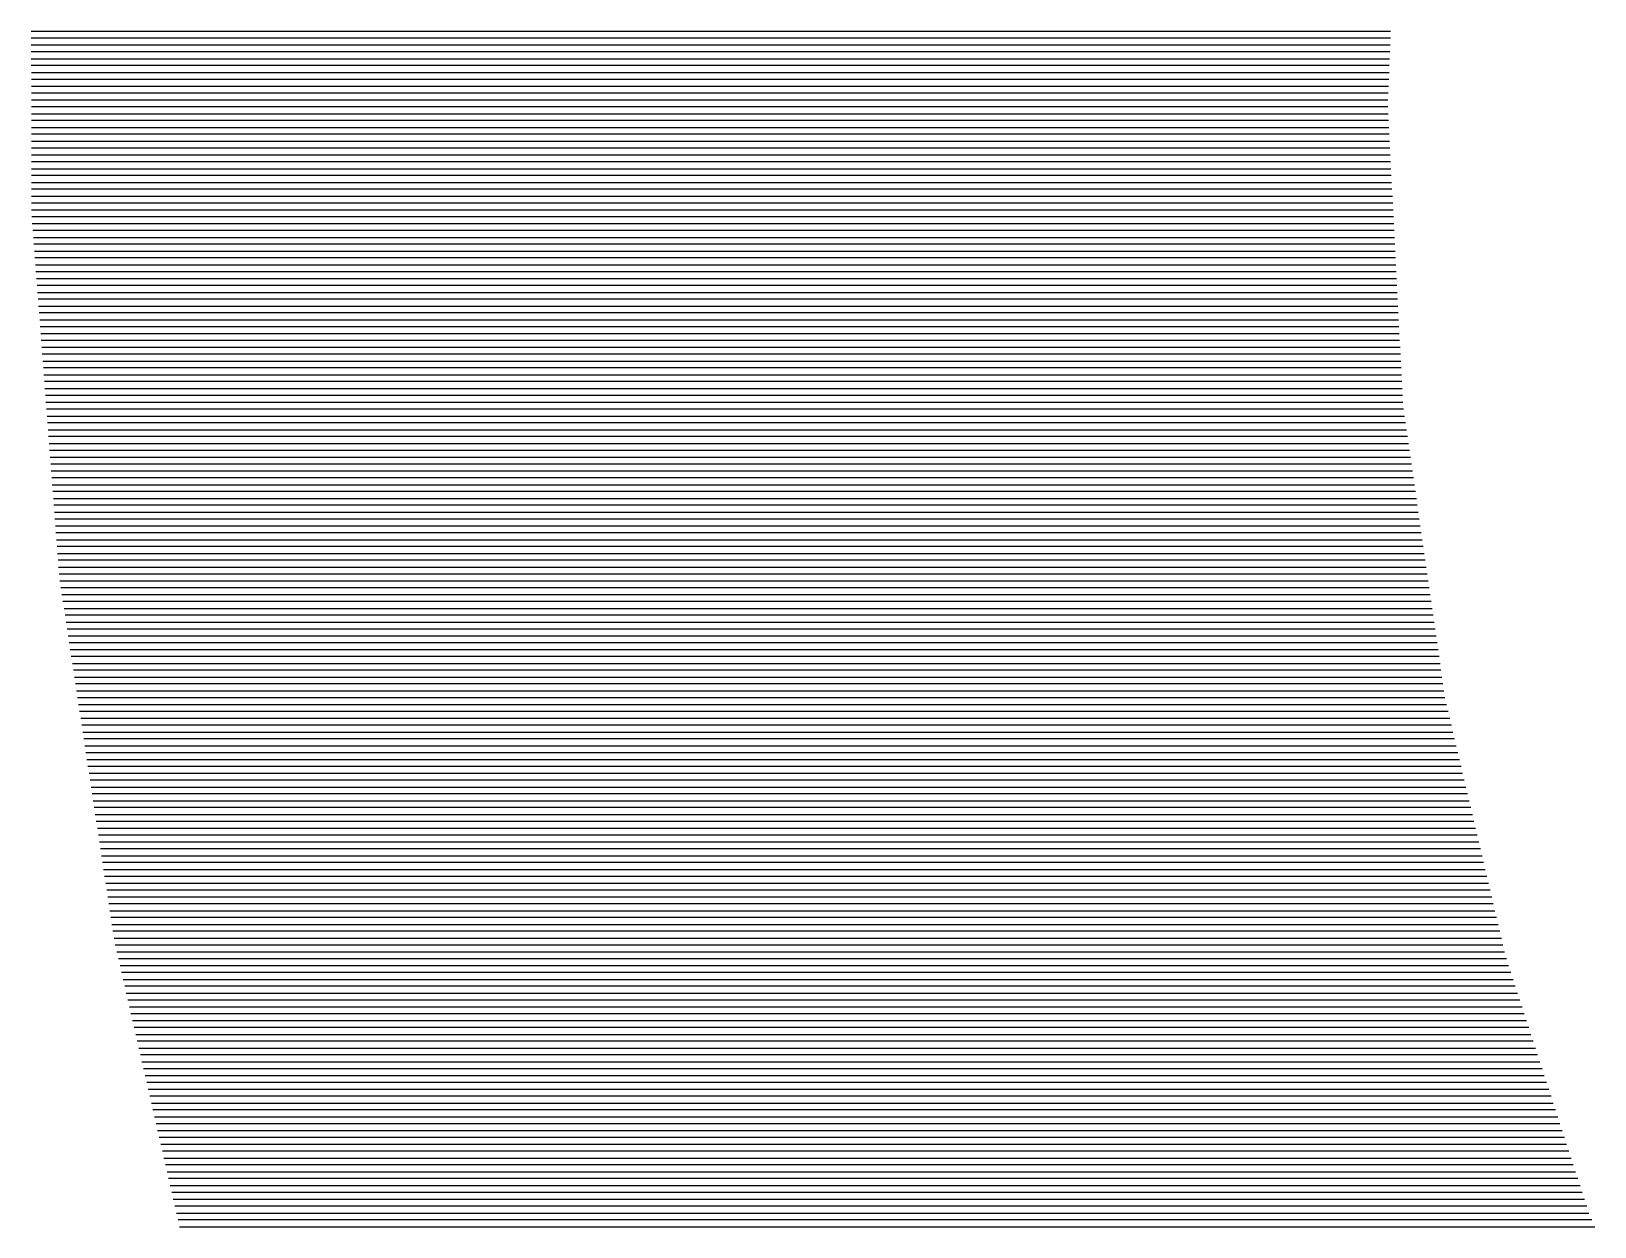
# Model space of a CAD drawing. Header units: metres. Extents: x -6.9 to 6.9, y -7 to 7.
# Drawn here: x -6.943 to -4.669, y -1.744 to -0.004 of the extents above; entities that cross this region are included whole.
import ezdxf

# ---------------------------------------------------------------- set-up
doc = ezdxf.new("R2010")
doc.units = ezdxf.units.M

msp = doc.modelspace()

# ---------------------------------------------------------------- linework, layer by layer
for p, q in [((-6.943339, -0.003531, -0.814351), (-5.552534, -0.003531, -0.683627)), ((-5.498978, -0.013531, -0.678319), (-6.943321, -0.013531, -0.814075)), ((-5.552534, -0.003531, -0.683627), (-4.965461, -0.003531, -0.628596)), ((-4.96585, -0.013531, -0.628344), (-5.498978, -0.013531, -0.678319)), ((-6.943303, -0.023531, -0.813799), (-5.445423, -0.023531, -0.673011)), ((-5.391868, -0.033531, -0.667703), (-6.943284, -0.033531, -0.813523)), ((-6.943266, -0.043531, -0.813247), (-5.338313, -0.043531, -0.662395)), ((-5.445423, -0.023531, -0.673011), (-4.966238, -0.023531, -0.628093)), ((-4.966627, -0.033531, -0.627842), (-5.391868, -0.033531, -0.667703)), ((-5.338313, -0.043531, -0.662395), (-4.967015, -0.043531, -0.62759)), ((-5.284758, -0.053531, -0.657087), (-6.943248, -0.053531, -0.812971)), ((-6.94323, -0.063531, -0.812695), (-5.231203, -0.063531, -0.651779)), ((-4.967404, -0.053531, -0.627339), (-5.284758, -0.053531, -0.657087)), ((-5.231203, -0.063531, -0.651779), (-4.967793, -0.063531, -0.627087)), ((-5.177648, -0.073531, -0.646471), (-6.943212, -0.073531, -0.812419)), ((-6.943194, -0.083531, -0.812143), (-5.124093, -0.083531, -0.641163)), ((-4.968181, -0.073531, -0.626836), (-5.177648, -0.073531, -0.646471)), ((-5.124093, -0.083531, -0.641163), (-4.96857, -0.083531, -0.626585)), ((-5.070538, -0.093531, -0.635855), (-6.943176, -0.093531, -0.811867)), ((-6.943158, -0.103531, -0.811591), (-5.016983, -0.103531, -0.630547)), ((-4.984337, -0.113531, -0.627204), (-6.94314, -0.113531, -0.811315)), ((-4.968959, -0.093531, -0.626333), (-5.070538, -0.093531, -0.635855)), ((-5.016983, -0.103531, -0.630547), (-4.969347, -0.103531, -0.626082)), ((-4.969631, -0.113531, -0.62582), (-4.984337, -0.113531, -0.627204)), ((-6.943122, -0.123531, -0.811039), (-5.10958, -0.123531, -0.638702)), ((-5.234823, -0.133531, -0.650199), (-6.943104, -0.133531, -0.810763)), ((-4.968615, -0.133531, -0.625139), (-5.234823, -0.133531, -0.650199)), ((-5.10958, -0.123531, -0.638702), (-4.969123, -0.123531, -0.625479)), ((-6.943086, -0.143531, -0.810487), (-5.360066, -0.143531, -0.661697)), ((-5.485309, -0.153531, -0.673194), (-6.943068, -0.153531, -0.810211)), ((-4.9676, -0.153531, -0.624457), (-5.485309, -0.153531, -0.673194)), ((-5.360066, -0.143531, -0.661697), (-4.968107, -0.143531, -0.624798)), ((-6.94305, -0.163531, -0.809935), (-5.610552, -0.163531, -0.684692)), ((-5.735795, -0.173531, -0.696189), (-6.943032, -0.173531, -0.809659)), ((-4.966584, -0.173531, -0.623776), (-5.735795, -0.173531, -0.696189)), ((-5.610552, -0.163531, -0.684692), (-4.967092, -0.163531, -0.624117)), ((-6.943014, -0.183531, -0.809383), (-5.861038, -0.183531, -0.707687)), ((-5.986281, -0.193531, -0.719184), (-6.942996, -0.193531, -0.809108)), ((-6.942978, -0.203531, -0.808832), (-6.111525, -0.203531, -0.730682)), ((-6.111525, -0.203531, -0.730682), (-4.96506, -0.203531, -0.622754)), ((-4.965568, -0.193531, -0.623095), (-5.986281, -0.193531, -0.719184)), ((-5.861038, -0.183531, -0.707687), (-4.966076, -0.183531, -0.623436)), ((-6.236768, -0.213531, -0.742179), (-6.94296, -0.213531, -0.808556)), ((-6.942941, -0.223531, -0.80828), (-6.362011, -0.223531, -0.753677)), ((-6.362011, -0.223531, -0.753677), (-4.964045, -0.223531, -0.622073)), ((-4.964553, -0.213531, -0.622414), (-6.236768, -0.213531, -0.742179)), ((-6.487254, -0.233531, -0.765175), (-6.942923, -0.233531, -0.808004)), ((-6.942905, -0.243531, -0.807728), (-6.612497, -0.243531, -0.776672)), ((-6.612497, -0.243531, -0.776672), (-4.963029, -0.243531, -0.621392)), ((-4.963537, -0.233531, -0.621733), (-6.487254, -0.233531, -0.765175)), ((-6.73774, -0.253531, -0.78817), (-6.942887, -0.253531, -0.807452)), ((-6.942869, -0.263531, -0.807176), (-6.862983, -0.263531, -0.799667)), ((-6.862983, -0.263531, -0.799667), (-4.962013, -0.263531, -0.620711)), ((-4.962521, -0.253531, -0.621051), (-6.73774, -0.253531, -0.78817)), ((-6.916843, -0.273531, -0.804445), (-6.942581, -0.273531, -0.806874)), ((-6.941816, -0.283531, -0.806529), (-6.845027, -0.283531, -0.797391)), ((-6.773211, -0.293531, -0.790338), (-6.941051, -0.293531, -0.806183)), ((-4.961506, -0.273531, -0.62037), (-6.916843, -0.273531, -0.804445)), ((-6.845027, -0.283531, -0.797391), (-4.960998, -0.283531, -0.620029)), ((-4.96049, -0.293531, -0.619689), (-6.773211, -0.293531, -0.790338)), ((-6.940286, -0.303531, -0.805837), (-6.701395, -0.303531, -0.783284)), ((-6.629579, -0.313531, -0.77623), (-6.939522, -0.313531, -0.805491)), ((-6.701395, -0.303531, -0.783284), (-4.959982, -0.303531, -0.619348)), ((-4.959474, -0.313531, -0.619008), (-6.629579, -0.313531, -0.77623)), ((-6.938757, -0.323531, -0.805146), (-6.557763, -0.323531, -0.769177)), ((-6.485947, -0.333531, -0.762123), (-6.937992, -0.333531, -0.8048)), ((-6.557763, -0.323531, -0.769177), (-4.958966, -0.323531, -0.618667)), ((-4.958459, -0.333531, -0.618326), (-6.485947, -0.333531, -0.762123)), ((-6.937227, -0.343531, -0.804454), (-6.414131, -0.343531, -0.75507)), ((-6.342315, -0.353531, -0.748016), (-6.936463, -0.353531, -0.804108)), ((-6.935698, -0.363531, -0.803762), (-6.270499, -0.363531, -0.740963)), ((-6.414131, -0.343531, -0.75507), (-4.957951, -0.343531, -0.617986)), ((-4.957443, -0.353531, -0.617645), (-6.342315, -0.353531, -0.748016)), ((-6.270499, -0.363531, -0.740963), (-4.956935, -0.363531, -0.617305)), ((-6.198683, -0.373531, -0.733909), (-6.934933, -0.373531, -0.803417)), ((-6.934168, -0.383531, -0.803071), (-6.126867, -0.383531, -0.726856)), ((-4.956427, -0.373531, -0.616964), (-6.198683, -0.373531, -0.733909)), ((-6.126867, -0.383531, -0.726856), (-4.955919, -0.383531, -0.616623)), ((-6.055051, -0.393531, -0.719802), (-6.933404, -0.393531, -0.802725)), ((-6.932639, -0.403531, -0.802379), (-5.983235, -0.403531, -0.712749)), ((-4.955412, -0.393531, -0.616283), (-6.055051, -0.393531, -0.719802)), ((-5.983235, -0.403531, -0.712749), (-4.954904, -0.403531, -0.615942)), ((-5.911419, -0.413531, -0.705695), (-6.931874, -0.413531, -0.802034)), ((-6.931109, -0.423531, -0.801688), (-5.839603, -0.423531, -0.698642)), ((-4.954396, -0.413531, -0.615601), (-5.911419, -0.413531, -0.705695)), ((-5.839603, -0.423531, -0.698642), (-4.953888, -0.423531, -0.615261)), ((-5.767788, -0.433531, -0.691588), (-6.930344, -0.433531, -0.801342)), ((-6.92958, -0.443531, -0.800996), (-5.695972, -0.443531, -0.684535)), ((-5.624156, -0.453531, -0.677481), (-6.928815, -0.453531, -0.800651)), ((-4.95338, -0.433531, -0.61492), (-5.767788, -0.433531, -0.691588)), ((-5.695972, -0.443531, -0.684535), (-4.952872, -0.443531, -0.61458)), ((-4.952365, -0.453531, -0.614239), (-5.624156, -0.453531, -0.677481)), ((-6.92805, -0.463531, -0.800305), (-5.55234, -0.463531, -0.670428)), ((-5.480524, -0.473531, -0.663374), (-6.927285, -0.473531, -0.799959)), ((-5.55234, -0.463531, -0.670428), (-4.951857, -0.463531, -0.613898)), ((-4.951349, -0.473531, -0.613558), (-5.480524, -0.473531, -0.663374)), ((-6.926521, -0.483531, -0.799613), (-5.408708, -0.483531, -0.656321)), ((-5.336892, -0.493531, -0.649267), (-6.925756, -0.493531, -0.799267)), ((-5.408708, -0.483531, -0.656321), (-4.950841, -0.483531, -0.613217)), ((-4.950333, -0.493531, -0.612877), (-5.336892, -0.493531, -0.649267)), ((-6.924991, -0.503531, -0.798922), (-5.265076, -0.503531, -0.642213)), ((-5.19326, -0.513531, -0.63516), (-6.924226, -0.513531, -0.798576)), ((-5.265076, -0.503531, -0.642213), (-4.949825, -0.503531, -0.612536)), ((-4.949318, -0.513531, -0.612195), (-5.19326, -0.513531, -0.63516)), ((-6.923462, -0.523531, -0.79823), (-5.121444, -0.523531, -0.628106)), ((-5.049628, -0.533531, -0.621053), (-6.922697, -0.533531, -0.797884)), ((-6.921932, -0.543531, -0.797539), (-4.977812, -0.543531, -0.613999)), ((-5.121444, -0.523531, -0.628106), (-4.94881, -0.523531, -0.611855)), ((-4.948302, -0.533531, -0.611514), (-5.049628, -0.533531, -0.621053)), ((-4.977812, -0.543531, -0.613999), (-4.947794, -0.543531, -0.611173)), ((-4.992497, -0.553531, -0.615112), (-6.921167, -0.553531, -0.797193)), ((-6.920402, -0.563531, -0.796847), (-5.070067, -0.563531, -0.622162)), ((-5.070067, -0.563531, -0.622162), (-4.985483, -0.563531, -0.614175)), ((-4.961479, -0.553531, -0.612183), (-4.992497, -0.553531, -0.615112)), ((-4.985483, -0.563531, -0.614175), (-4.945315, -0.563531, -0.610344)), ((-4.94675, -0.553531, -0.610778), (-4.961479, -0.553531, -0.612183)), ((-5.147637, -0.573531, -0.629211), (-6.919638, -0.573531, -0.796501)), ((-6.918873, -0.583531, -0.796155), (-5.225207, -0.583531, -0.636261)), ((-5.225207, -0.583531, -0.636261), (-5.03349, -0.583531, -0.618159)), ((-5.009486, -0.573531, -0.616167), (-5.147637, -0.573531, -0.629211)), ((-5.03349, -0.583531, -0.618159), (-4.942446, -0.583531, -0.609474)), ((-4.943881, -0.573531, -0.609909), (-5.009486, -0.573531, -0.616167)), ((-5.302777, -0.593531, -0.643311), (-6.918108, -0.593531, -0.79581)), ((-6.917343, -0.603531, -0.795464), (-5.380347, -0.603531, -0.65036)), ((-5.457917, -0.613531, -0.65741), (-6.916579, -0.613531, -0.795118)), ((-5.105501, -0.613531, -0.624134), (-5.457917, -0.613531, -0.65741)), ((-5.380347, -0.603531, -0.65036), (-5.081497, -0.603531, -0.622142)), ((-5.057494, -0.593531, -0.62015), (-5.302777, -0.593531, -0.643311)), ((-4.938143, -0.613531, -0.60817), (-5.105501, -0.613531, -0.624134)), ((-5.081497, -0.603531, -0.622142), (-4.939577, -0.603531, -0.608605)), ((-4.941012, -0.593531, -0.609039), (-5.057494, -0.593531, -0.62015)), ((-6.915814, -0.623531, -0.794772), (-5.535487, -0.623531, -0.664459)), ((-5.613057, -0.633531, -0.671509), (-6.915049, -0.633531, -0.794427)), ((-5.153508, -0.633531, -0.628117), (-5.613057, -0.633531, -0.671509)), ((-5.535487, -0.623531, -0.664459), (-5.129504, -0.623531, -0.626126)), ((-4.935274, -0.633531, -0.607301), (-5.153508, -0.633531, -0.628117)), ((-5.129504, -0.623531, -0.626126), (-4.936708, -0.623531, -0.607735)), ((-6.914284, -0.643531, -0.794081), (-5.690627, -0.643531, -0.678559)), ((-5.768197, -0.653531, -0.685608), (-6.91352, -0.653531, -0.793735)), ((-5.201515, -0.653531, -0.632101), (-5.768197, -0.653531, -0.685608)), ((-5.690627, -0.643531, -0.678559), (-5.177511, -0.643531, -0.630109)), ((-4.932405, -0.653531, -0.606431), (-5.201515, -0.653531, -0.632101)), ((-5.177511, -0.643531, -0.630109), (-4.933839, -0.643531, -0.606866)), ((-6.912755, -0.663531, -0.793389), (-5.845768, -0.663531, -0.692658)), ((-5.923338, -0.673531, -0.699707), (-6.91199, -0.673531, -0.793044)), ((-5.249522, -0.673531, -0.636085), (-5.923338, -0.673531, -0.699707)), ((-5.845768, -0.663531, -0.692658), (-5.225518, -0.663531, -0.634093)), ((-4.929536, -0.673531, -0.605562), (-5.249522, -0.673531, -0.636085)), ((-5.225518, -0.663531, -0.634093), (-4.93097, -0.663531, -0.605996)), ((-6.911225, -0.683531, -0.792698), (-6.000908, -0.683531, -0.706757)), ((-6.078478, -0.693531, -0.713807), (-6.910461, -0.693531, -0.792352)), ((-6.909696, -0.703531, -0.792006), (-6.156048, -0.703531, -0.720856)), ((-6.156048, -0.703531, -0.720856), (-5.321533, -0.703531, -0.64206)), ((-5.297529, -0.693531, -0.640068), (-6.078478, -0.693531, -0.713807)), ((-6.000908, -0.683531, -0.706757), (-5.273525, -0.683531, -0.638076)), ((-5.321533, -0.703531, -0.64206), (-4.925232, -0.703531, -0.604257)), ((-4.926667, -0.693531, -0.604692), (-5.297529, -0.693531, -0.640068)), ((-5.273525, -0.683531, -0.638076), (-4.928101, -0.683531, -0.605127)), ((-6.233618, -0.713531, -0.727906), (-6.908931, -0.713531, -0.79166)), ((-6.908166, -0.723531, -0.791315), (-6.311188, -0.723531, -0.734956)), ((-6.311188, -0.723531, -0.734956), (-5.36954, -0.723531, -0.646043)), ((-5.345536, -0.713531, -0.644052), (-6.233618, -0.713531, -0.727906)), ((-5.36954, -0.723531, -0.646043), (-4.922364, -0.723531, -0.603388)), ((-4.923798, -0.713531, -0.603823), (-5.345536, -0.713531, -0.644052)), ((-6.388758, -0.733531, -0.742005), (-6.907401, -0.733531, -0.790969)), ((-6.906637, -0.743531, -0.790623), (-6.466328, -0.743531, -0.749055)), ((-6.466328, -0.743531, -0.749055), (-5.417547, -0.743531, -0.650027)), ((-5.393543, -0.733531, -0.648035), (-6.388758, -0.733531, -0.742005)), ((-5.417547, -0.743531, -0.650027), (-4.919495, -0.743531, -0.602518)), ((-4.920929, -0.733531, -0.602953), (-5.393543, -0.733531, -0.648035)), ((-6.543898, -0.753531, -0.756104), (-6.905872, -0.753531, -0.790277)), ((-6.905107, -0.763531, -0.789932), (-6.621468, -0.763531, -0.763154)), ((-6.621468, -0.763531, -0.763154), (-5.465554, -0.763531, -0.65401)), ((-5.44155, -0.753531, -0.652019), (-6.543898, -0.753531, -0.756104)), ((-5.465554, -0.763531, -0.65401), (-4.916626, -0.763531, -0.601649)), ((-4.91806, -0.753531, -0.602084), (-5.44155, -0.753531, -0.652019)), ((-6.699038, -0.773531, -0.770204), (-6.904342, -0.773531, -0.789586)), ((-6.903578, -0.783531, -0.78924), (-6.776609, -0.783531, -0.777253)), ((-6.854179, -0.793531, -0.784303), (-6.902813, -0.793531, -0.788894)), ((-5.537564, -0.793531, -0.659986), (-6.854179, -0.793531, -0.784303)), ((-6.776609, -0.783531, -0.777253), (-5.513561, -0.783531, -0.657994)), ((-5.489557, -0.773531, -0.656002), (-6.699038, -0.773531, -0.770204)), ((-4.912322, -0.793531, -0.600345), (-5.537564, -0.793531, -0.659986)), ((-5.513561, -0.783531, -0.657994), (-4.913757, -0.783531, -0.60078)), ((-4.915191, -0.773531, -0.601214), (-5.489557, -0.773531, -0.656002)), ((-6.901763, -0.803531, -0.788521), (-5.561568, -0.803531, -0.661977)), ((-5.585572, -0.813531, -0.663969), (-6.900248, -0.813531, -0.788103)), ((-4.909453, -0.813531, -0.599475), (-5.585572, -0.813531, -0.663969)), ((-5.561568, -0.803531, -0.661977), (-4.910888, -0.803531, -0.59991)), ((-6.898733, -0.823531, -0.787686), (-5.609575, -0.823531, -0.665961)), ((-5.633579, -0.833531, -0.667953), (-6.897217, -0.833531, -0.787268)), ((-4.906584, -0.833531, -0.598606), (-5.633579, -0.833531, -0.667953)), ((-5.609575, -0.823531, -0.665961), (-4.908019, -0.823531, -0.599041)), ((-6.895702, -0.843531, -0.78685), (-5.657582, -0.843531, -0.669944)), ((-5.681586, -0.853531, -0.671936), (-6.894187, -0.853531, -0.786432)), ((-6.892671, -0.863531, -0.786014), (-5.705589, -0.863531, -0.673928)), ((-5.705589, -0.863531, -0.673928), (-4.902281, -0.863531, -0.597302)), ((-4.903715, -0.853531, -0.597736), (-5.681586, -0.853531, -0.671936)), ((-5.657582, -0.843531, -0.669944), (-4.90515, -0.843531, -0.598171)), ((-5.729593, -0.873531, -0.67592), (-6.891156, -0.873531, -0.785597)), ((-6.889641, -0.883531, -0.785179), (-5.753596, -0.883531, -0.677911)), ((-5.753596, -0.883531, -0.677911), (-4.899412, -0.883531, -0.596432)), ((-4.900846, -0.873531, -0.596867), (-5.729593, -0.873531, -0.67592)), ((-5.7776, -0.893531, -0.679903), (-6.888125, -0.893531, -0.784761)), ((-6.88661, -0.903531, -0.784343), (-5.801603, -0.903531, -0.681895)), ((-5.801603, -0.903531, -0.681895), (-4.896543, -0.903531, -0.595563)), ((-4.897977, -0.893531, -0.595997), (-5.7776, -0.893531, -0.679903)), ((-5.825607, -0.913531, -0.683887), (-6.885094, -0.913531, -0.783926)), ((-6.883579, -0.923531, -0.783508), (-5.849611, -0.923531, -0.685879)), ((-5.849611, -0.923531, -0.685879), (-4.893674, -0.923531, -0.594693)), ((-4.895108, -0.913531, -0.595128), (-5.825607, -0.913531, -0.683887)), ((-5.873614, -0.933531, -0.68787), (-6.882064, -0.933531, -0.78309)), ((-6.880548, -0.943531, -0.782672), (-5.897618, -0.943531, -0.689862)), ((-5.921621, -0.953531, -0.691854), (-6.879033, -0.953531, -0.782254)), ((-4.88937, -0.953531, -0.593389), (-5.921621, -0.953531, -0.691854)), ((-5.897618, -0.943531, -0.689862), (-4.890805, -0.943531, -0.593824)), ((-4.892239, -0.933531, -0.594259), (-5.873614, -0.933531, -0.68787)), ((-6.877518, -0.963531, -0.781837), (-5.945625, -0.963531, -0.693846)), ((-5.969628, -0.973531, -0.695837), (-6.876002, -0.973531, -0.781419)), ((-4.886502, -0.973531, -0.59252), (-5.969628, -0.973531, -0.695837)), ((-5.945625, -0.963531, -0.693846), (-4.887936, -0.963531, -0.592954)), ((-6.874487, -0.983531, -0.781001), (-5.993632, -0.983531, -0.697829)), ((-6.017635, -0.993531, -0.699821), (-6.872971, -0.993531, -0.780583)), ((-4.994299, -0.993531, -0.602206), (-6.017635, -0.993531, -0.699821)), ((-5.993632, -0.983531, -0.697829), (-4.939764, -0.983531, -0.597302)), ((-4.927364, -0.993531, -0.595848), (-4.994299, -0.993531, -0.602206)), ((-4.939764, -0.983531, -0.597302), (-4.906681, -0.983531, -0.59416)), ((-4.881829, -0.993531, -0.591464), (-4.927364, -0.993531, -0.595848)), ((-4.906681, -0.983531, -0.59416), (-4.884175, -0.983531, -0.591993)), ((-6.871456, -1.003531, -0.780166), (-6.041639, -1.003531, -0.701813)), ((-6.065642, -1.013531, -0.703804), (-6.869941, -1.013531, -0.779748)), ((-6.868425, -1.023531, -0.77933), (-6.089646, -1.023531, -0.705796)), ((-6.089646, -1.023531, -0.705796), (-5.157903, -1.023531, -0.616919)), ((-5.103368, -1.013531, -0.612015), (-6.065642, -1.013531, -0.703804)), ((-6.041639, -1.003531, -0.701813), (-5.048833, -1.003531, -0.60711)), ((-5.157903, -1.023531, -0.616919), (-4.989413, -1.023531, -0.600914)), ((-4.96873, -1.013531, -0.599225), (-5.103368, -1.013531, -0.612015)), ((-5.048833, -1.003531, -0.60711), (-4.948047, -1.003531, -0.597537)), ((-4.989413, -1.023531, -0.600914), (-4.874788, -1.023531, -0.589878)), ((-4.877135, -1.013531, -0.590407), (-4.96873, -1.013531, -0.599225)), ((-4.948047, -1.003531, -0.597537), (-4.879482, -1.003531, -0.590936)), ((-6.11365, -1.033531, -0.707788), (-6.86691, -1.033531, -0.778912)), ((-6.865395, -1.043531, -0.778494), (-6.137653, -1.043531, -0.70978)), ((-6.137653, -1.043531, -0.70978), (-5.266972, -1.043531, -0.626727)), ((-5.212438, -1.033531, -0.621823), (-6.11365, -1.033531, -0.707788)), ((-5.266972, -1.043531, -0.626727), (-5.030778, -1.043531, -0.604291)), ((-5.010096, -1.033531, -0.602602), (-5.212438, -1.033531, -0.621823)), ((-5.030778, -1.043531, -0.604291), (-4.870094, -1.043531, -0.588821)), ((-4.872441, -1.033531, -0.589349), (-5.010096, -1.033531, -0.602602)), ((-6.161657, -1.053531, -0.711771), (-6.863879, -1.053531, -0.778077)), ((-6.862364, -1.063531, -0.777659), (-6.18566, -1.063531, -0.713763)), ((-6.18566, -1.063531, -0.713763), (-5.376042, -1.063531, -0.636535)), ((-5.321507, -1.053531, -0.631631), (-6.161657, -1.053531, -0.711771)), ((-5.376042, -1.063531, -0.636535), (-5.072144, -1.063531, -0.607668)), ((-5.051461, -1.053531, -0.605979), (-5.321507, -1.053531, -0.631631)), ((-5.072144, -1.063531, -0.607668), (-4.865401, -1.063531, -0.587763)), ((-4.867748, -1.053531, -0.588292), (-5.051461, -1.053531, -0.605979)), ((-6.209664, -1.073531, -0.715755), (-6.860849, -1.073531, -0.777241)), ((-6.859333, -1.083531, -0.776823), (-6.233667, -1.083531, -0.717747)), ((-6.233667, -1.083531, -0.717747), (-5.485111, -1.083531, -0.646343)), ((-5.430577, -1.073531, -0.641439), (-6.209664, -1.073531, -0.715755)), ((-5.485111, -1.083531, -0.646343), (-5.11351, -1.083531, -0.611045)), ((-5.092827, -1.073531, -0.609356), (-5.430577, -1.073531, -0.641439)), ((-5.11351, -1.083531, -0.611045), (-4.860707, -1.083531, -0.586706)), ((-4.863054, -1.073531, -0.587234), (-5.092827, -1.073531, -0.609356)), ((-6.257671, -1.093531, -0.719738), (-6.857818, -1.093531, -0.776405)), ((-6.856302, -1.103531, -0.775988), (-6.281674, -1.103531, -0.72173)), ((-6.305678, -1.113531, -0.723722), (-6.854787, -1.113531, -0.77557)), ((-5.648716, -1.113531, -0.661055), (-6.305678, -1.113531, -0.723722)), ((-6.281674, -1.103531, -0.72173), (-5.594181, -1.103531, -0.656151)), ((-5.539646, -1.093531, -0.651247), (-6.257671, -1.093531, -0.719738)), ((-5.175558, -1.113531, -0.61611), (-5.648716, -1.113531, -0.661055)), ((-5.594181, -1.103531, -0.656151), (-5.154875, -1.103531, -0.614422)), ((-5.134192, -1.093531, -0.612733), (-5.539646, -1.093531, -0.651247)), ((-4.853667, -1.113531, -0.585119), (-5.175558, -1.113531, -0.61611)), ((-5.154875, -1.103531, -0.614422), (-4.856013, -1.103531, -0.585648)), ((-4.85836, -1.093531, -0.586177), (-5.134192, -1.093531, -0.612733)), ((-6.853272, -1.123531, -0.775152), (-6.329681, -1.123531, -0.725714)), ((-6.353685, -1.133531, -0.727705), (-6.851756, -1.133531, -0.774734)), ((-5.757785, -1.133531, -0.670864), (-6.353685, -1.133531, -0.727705)), ((-6.329681, -1.123531, -0.725714), (-5.70325, -1.123531, -0.665959)), ((-5.216924, -1.133531, -0.619487), (-5.757785, -1.133531, -0.670864)), ((-5.70325, -1.123531, -0.665959), (-5.196241, -1.123531, -0.617799)), ((-4.848973, -1.133531, -0.584062), (-5.216924, -1.133531, -0.619487)), ((-5.196241, -1.123531, -0.617799), (-4.85132, -1.123531, -0.584591)), ((-6.850241, -1.143531, -0.774317), (-6.377689, -1.143531, -0.729697)), ((-6.401692, -1.153531, -0.731689), (-6.848726, -1.153531, -0.773899)), ((-5.866855, -1.153531, -0.680672), (-6.401692, -1.153531, -0.731689)), ((-6.377689, -1.143531, -0.729697), (-5.81232, -1.143531, -0.675768)), ((-5.258289, -1.153531, -0.622864), (-5.866855, -1.153531, -0.680672)), ((-5.81232, -1.143531, -0.675768), (-5.237607, -1.143531, -0.621176)), ((-4.844279, -1.153531, -0.583004), (-5.258289, -1.153531, -0.622864)), ((-5.237607, -1.143531, -0.621176), (-4.846626, -1.143531, -0.583533)), ((-6.84721, -1.163531, -0.773481), (-6.425696, -1.163531, -0.733681)), ((-6.449699, -1.173531, -0.735673), (-6.845695, -1.173531, -0.773063)), ((-5.975924, -1.173531, -0.69048), (-6.449699, -1.173531, -0.735673)), ((-6.425696, -1.163531, -0.733681), (-5.921389, -1.163531, -0.685576)), ((-5.299655, -1.173531, -0.626241), (-5.975924, -1.173531, -0.69048)), ((-5.921389, -1.163531, -0.685576), (-5.278972, -1.163531, -0.624553)), ((-4.839586, -1.173531, -0.581947), (-5.299655, -1.173531, -0.626241)), ((-5.278972, -1.163531, -0.624553), (-4.841933, -1.163531, -0.582476)), ((-6.844179, -1.183531, -0.772645), (-6.473703, -1.183531, -0.737664)), ((-6.497706, -1.193531, -0.739656), (-6.842664, -1.193531, -0.772228)), ((-6.841149, -1.203531, -0.77181), (-6.52171, -1.203531, -0.741648)), ((-6.52171, -1.203531, -0.741648), (-6.139528, -1.203531, -0.705192)), ((-6.084994, -1.193531, -0.700288), (-6.497706, -1.193531, -0.739656)), ((-6.473703, -1.183531, -0.737664), (-6.030459, -1.183531, -0.695384)), ((-6.139528, -1.203531, -0.705192), (-5.361703, -1.203531, -0.631307)), ((-5.341021, -1.193531, -0.629618), (-6.084994, -1.193531, -0.700288)), ((-6.030459, -1.183531, -0.695384), (-5.320338, -1.183531, -0.62793)), ((-5.361703, -1.203531, -0.631307), (-4.832545, -1.203531, -0.580361)), ((-4.834892, -1.193531, -0.580889), (-5.341021, -1.193531, -0.629618)), ((-5.320338, -1.183531, -0.62793), (-4.837239, -1.183531, -0.581418)), ((-6.545713, -1.213531, -0.74364), (-6.839633, -1.213531, -0.771392)), ((-6.838118, -1.223531, -0.770974), (-6.569717, -1.223531, -0.745631)), ((-6.569717, -1.223531, -0.745631), (-6.248598, -1.223531, -0.715)), ((-6.194063, -1.213531, -0.710096), (-6.545713, -1.213531, -0.74364)), ((-6.248598, -1.223531, -0.715), (-5.403069, -1.223531, -0.634684)), ((-5.382386, -1.213531, -0.632995), (-6.194063, -1.213531, -0.710096)), ((-5.403069, -1.223531, -0.634684), (-4.827852, -1.223531, -0.579303)), ((-4.830198, -1.213531, -0.579832), (-5.382386, -1.213531, -0.632995)), ((-6.593721, -1.233531, -0.747623), (-6.836603, -1.233531, -0.770556)), ((-6.835087, -1.243531, -0.770139), (-6.617724, -1.243531, -0.749615)), ((-6.617724, -1.243531, -0.749615), (-6.357667, -1.243531, -0.724808)), ((-6.303133, -1.233531, -0.719904), (-6.593721, -1.233531, -0.747623)), ((-6.357667, -1.243531, -0.724808), (-5.444435, -1.243531, -0.638061)), ((-5.423752, -1.233531, -0.636373), (-6.303133, -1.233531, -0.719904)), ((-5.444435, -1.243531, -0.638061), (-4.823158, -1.243531, -0.578246)), ((-4.825505, -1.233531, -0.578774), (-5.423752, -1.233531, -0.636373)), ((-6.641728, -1.253531, -0.751607), (-6.833572, -1.253531, -0.769721)), ((-6.832057, -1.263531, -0.769303), (-6.665731, -1.263531, -0.753598)), ((-6.689735, -1.273531, -0.75559), (-6.830541, -1.273531, -0.768885)), ((-6.521272, -1.273531, -0.739521), (-6.689735, -1.273531, -0.75559)), ((-6.665731, -1.263531, -0.753598), (-6.466737, -1.263531, -0.734617)), ((-6.412202, -1.253531, -0.729713), (-6.641728, -1.253531, -0.751607)), ((-5.506483, -1.273531, -0.643127), (-6.521272, -1.273531, -0.739521)), ((-6.466737, -1.263531, -0.734617), (-5.4858, -1.263531, -0.641438)), ((-5.465118, -1.253531, -0.63975), (-6.412202, -1.253531, -0.729713)), ((-4.816117, -1.273531, -0.57666), (-5.506483, -1.273531, -0.643127)), ((-5.4858, -1.263531, -0.641438), (-4.818464, -1.263531, -0.577188)), ((-4.820811, -1.253531, -0.577717), (-5.465118, -1.253531, -0.63975)), ((-6.829026, -1.283531, -0.768468), (-6.713738, -1.283531, -0.757582)), ((-6.737742, -1.293531, -0.759574), (-6.82751, -1.293531, -0.76805)), ((-6.630341, -1.293531, -0.749329), (-6.737742, -1.293531, -0.759574)), ((-6.713738, -1.283531, -0.757582), (-6.575806, -1.283531, -0.744425)), ((-5.547849, -1.293531, -0.646504), (-6.630341, -1.293531, -0.749329)), ((-6.575806, -1.283531, -0.744425), (-5.527166, -1.283531, -0.644815)), ((-4.811424, -1.293531, -0.575602), (-5.547849, -1.293531, -0.646504)), ((-5.527166, -1.283531, -0.644815), (-4.813771, -1.283531, -0.576131)), ((-6.825995, -1.303531, -0.767632), (-6.761745, -1.303531, -0.761565)), ((-6.785749, -1.313531, -0.763557), (-6.82448, -1.313531, -0.767214)), ((-6.739411, -1.313531, -0.759137), (-6.785749, -1.313531, -0.763557)), ((-6.761745, -1.303531, -0.761565), (-6.684876, -1.303531, -0.754233)), ((-5.589214, -1.313531, -0.649881), (-6.739411, -1.313531, -0.759137)), ((-6.684876, -1.303531, -0.754233), (-5.568532, -1.303531, -0.648192)), ((-4.80673, -1.313531, -0.574545), (-5.589214, -1.313531, -0.649881)), ((-5.568532, -1.303531, -0.648192), (-4.809077, -1.303531, -0.575073)), ((-6.822964, -1.323531, -0.766796), (-6.809752, -1.323531, -0.765549)), ((-5.63058, -1.333531, -0.653258), (-6.821079, -1.333531, -0.766342)), ((-6.809752, -1.323531, -0.765549), (-6.793945, -1.323531, -0.764041)), ((-6.793945, -1.323531, -0.764041), (-5.609897, -1.323531, -0.651569)), ((-4.802036, -1.333531, -0.573487), (-5.63058, -1.333531, -0.653258)), ((-5.609897, -1.323531, -0.651569), (-4.804383, -1.323531, -0.574016)), ((-6.818797, -1.343531, -0.765849), (-5.651263, -1.343531, -0.654946)), ((-5.671946, -1.353531, -0.656635), (-6.816515, -1.353531, -0.765357)), ((-6.814233, -1.363531, -0.764864), (-5.692629, -1.363531, -0.658323)), ((-5.692629, -1.363531, -0.658323), (-4.846812, -1.363531, -0.57689)), ((-4.808811, -1.353531, -0.573534), (-5.671946, -1.353531, -0.656635)), ((-5.651263, -1.343531, -0.654946), (-4.79969, -1.343531, -0.572958)), ((-4.846812, -1.363531, -0.57689), (-4.821541, -1.363531, -0.574473)), ((-4.821541, -1.363531, -0.574473), (-4.793841, -1.363531, -0.57178)), ((-4.803218, -1.353531, -0.572999), (-4.808811, -1.353531, -0.573534)), ((-4.797087, -1.353531, -0.572403), (-4.803218, -1.353531, -0.572999)), ((-5.713311, -1.373531, -0.660012), (-6.811951, -1.373531, -0.764371)), ((-6.809669, -1.383531, -0.763878), (-5.733994, -1.383531, -0.6617)), ((-5.733994, -1.383531, -0.6617), (-4.922814, -1.383531, -0.583601)), ((-4.884813, -1.373531, -0.580245), (-5.713311, -1.373531, -0.660012)), ((-4.922814, -1.383531, -0.583601), (-4.858188, -1.383531, -0.577421)), ((-4.839864, -1.373531, -0.575947), (-4.884813, -1.373531, -0.580245)), ((-4.858188, -1.383531, -0.577421), (-4.78735, -1.383531, -0.570534)), ((-4.790596, -1.373531, -0.571157), (-4.839864, -1.373531, -0.575947)), ((-5.754677, -1.393531, -0.663389), (-6.807387, -1.393531, -0.763385)), ((-6.805105, -1.403531, -0.762892), (-5.77536, -1.403531, -0.665077)), ((-5.77536, -1.403531, -0.665077), (-4.998816, -1.403531, -0.590313)), ((-4.960815, -1.393531, -0.586957), (-5.754677, -1.393531, -0.663389)), ((-4.998816, -1.403531, -0.590313), (-4.894834, -1.403531, -0.580369)), ((-4.876511, -1.393531, -0.578895), (-4.960815, -1.393531, -0.586957)), ((-4.894834, -1.403531, -0.580369), (-4.780858, -1.403531, -0.569288)), ((-4.784104, -1.393531, -0.569911), (-4.876511, -1.393531, -0.578895)), ((-5.796043, -1.413531, -0.666766), (-6.802823, -1.413531, -0.762399)), ((-6.800541, -1.423531, -0.761906), (-5.816725, -1.423531, -0.668454)), ((-5.816725, -1.423531, -0.668454), (-5.074817, -1.423531, -0.597025)), ((-5.036817, -1.413531, -0.593669), (-5.796043, -1.413531, -0.666766)), ((-5.074817, -1.423531, -0.597025), (-4.93148, -1.423531, -0.583318)), ((-4.913157, -1.413531, -0.581844), (-5.036817, -1.413531, -0.593669)), ((-4.93148, -1.423531, -0.583318), (-4.774366, -1.423531, -0.568042)), ((-4.777612, -1.413531, -0.568665), (-4.913157, -1.413531, -0.581844)), ((-5.837408, -1.433531, -0.670143), (-6.798259, -1.433531, -0.761413)), ((-6.795977, -1.443531, -0.76092), (-5.858091, -1.443531, -0.671831)), ((-5.878774, -1.453531, -0.67352), (-6.793695, -1.453531, -0.760427)), ((-5.18882, -1.453531, -0.607092), (-5.878774, -1.453531, -0.67352)), ((-5.858091, -1.443531, -0.671831), (-5.150819, -1.443531, -0.603736)), ((-5.112818, -1.433531, -0.600381), (-5.837408, -1.433531, -0.670143)), ((-4.98645, -1.453531, -0.58774), (-5.18882, -1.453531, -0.607092)), ((-5.150819, -1.443531, -0.603736), (-4.968127, -1.443531, -0.586266)), ((-4.949804, -1.433531, -0.584792), (-5.112818, -1.433531, -0.600381)), ((-4.764628, -1.453531, -0.566173), (-4.98645, -1.453531, -0.58774)), ((-4.968127, -1.443531, -0.586266), (-4.767874, -1.443531, -0.566796)), ((-4.77112, -1.433531, -0.567419), (-4.949804, -1.433531, -0.584792)), ((-6.791413, -1.463531, -0.759935), (-5.899457, -1.463531, -0.675208)), ((-5.92014, -1.473531, -0.676897), (-6.789131, -1.473531, -0.759442)), ((-5.264822, -1.473531, -0.613804), (-5.92014, -1.473531, -0.676897)), ((-5.899457, -1.463531, -0.675208), (-5.226821, -1.463531, -0.610448)), ((-5.023096, -1.473531, -0.590688), (-5.264822, -1.473531, -0.613804)), ((-5.226821, -1.463531, -0.610448), (-5.004773, -1.463531, -0.589214)), ((-4.758137, -1.473531, -0.564927), (-5.023096, -1.473531, -0.590688)), ((-5.004773, -1.463531, -0.589214), (-4.761383, -1.463531, -0.56555)), ((-6.786849, -1.483531, -0.758949), (-5.940822, -1.483531, -0.678585)), ((-5.961505, -1.493531, -0.680274), (-6.784567, -1.493531, -0.758456)), ((-5.340824, -1.493531, -0.620516), (-5.961505, -1.493531, -0.680274)), ((-5.940822, -1.483531, -0.678585), (-5.302823, -1.483531, -0.61716)), ((-5.059743, -1.493531, -0.593636), (-5.340824, -1.493531, -0.620516)), ((-5.302823, -1.483531, -0.61716), (-5.04142, -1.483531, -0.592162)), ((-4.751645, -1.493531, -0.563681), (-5.059743, -1.493531, -0.593636)), ((-5.04142, -1.483531, -0.592162), (-4.754891, -1.483531, -0.564304)), ((-6.782285, -1.503531, -0.757963), (-5.982188, -1.503531, -0.681962)), ((-6.002871, -1.513531, -0.683651), (-6.780003, -1.513531, -0.75747)), ((-6.777721, -1.523531, -0.756977), (-6.023554, -1.523531, -0.685339)), ((-6.023554, -1.523531, -0.685339), (-5.454826, -1.523531, -0.630583)), ((-5.416825, -1.513531, -0.627227), (-6.002871, -1.513531, -0.683651)), ((-5.982188, -1.503531, -0.681962), (-5.378825, -1.503531, -0.623872)), ((-5.454826, -1.523531, -0.630583), (-5.114712, -1.523531, -0.598059)), ((-5.096389, -1.513531, -0.596585), (-5.416825, -1.513531, -0.627227)), ((-5.378825, -1.503531, -0.623872), (-5.078066, -1.503531, -0.595111)), ((-5.114712, -1.523531, -0.598059), (-4.741907, -1.523531, -0.561812)), ((-4.745153, -1.513531, -0.562435), (-5.096389, -1.513531, -0.596585)), ((-5.078066, -1.503531, -0.595111), (-4.748399, -1.503531, -0.563058)), ((-6.044236, -1.533531, -0.687028), (-6.775439, -1.533531, -0.756484)), ((-6.773157, -1.543531, -0.755991), (-6.064919, -1.543531, -0.688716)), ((-6.064919, -1.543531, -0.688716), (-5.530828, -1.543531, -0.637295)), ((-5.492827, -1.533531, -0.633939), (-6.044236, -1.533531, -0.687028)), ((-5.530828, -1.543531, -0.637295), (-5.151359, -1.543531, -0.601007)), ((-5.133036, -1.533531, -0.599533), (-5.492827, -1.533531, -0.633939)), ((-5.151359, -1.543531, -0.601007), (-4.735416, -1.543531, -0.560566)), ((-4.738661, -1.533531, -0.561189), (-5.133036, -1.533531, -0.599533)), ((-6.085602, -1.553531, -0.690405), (-6.770875, -1.553531, -0.755498)), ((-6.768593, -1.563531, -0.755005), (-6.106285, -1.563531, -0.692093)), ((-6.106285, -1.563531, -0.692093), (-5.60683, -1.563531, -0.644007)), ((-5.568829, -1.553531, -0.640651), (-6.085602, -1.553531, -0.690405)), ((-5.60683, -1.563531, -0.644007), (-5.188005, -1.563531, -0.603955)), ((-5.169682, -1.553531, -0.602481), (-5.568829, -1.553531, -0.640651)), ((-5.188005, -1.563531, -0.603955), (-4.728924, -1.563531, -0.55932)), ((-4.73217, -1.553531, -0.559943), (-5.169682, -1.553531, -0.602481)), ((-6.126968, -1.573531, -0.693782), (-6.766311, -1.573531, -0.754513)), ((-6.764029, -1.583531, -0.75402), (-6.147651, -1.583531, -0.69547)), ((-6.147651, -1.583531, -0.69547), (-5.682832, -1.583531, -0.650718)), ((-5.644831, -1.573531, -0.647363), (-6.126968, -1.573531, -0.693782)), ((-5.682832, -1.583531, -0.650718), (-5.224652, -1.583531, -0.606903)), ((-5.206328, -1.573531, -0.605429), (-5.644831, -1.573531, -0.647363)), ((-5.224652, -1.583531, -0.606903), (-4.722432, -1.583531, -0.558074)), ((-4.725678, -1.573531, -0.558697), (-5.206328, -1.573531, -0.605429)), ((-6.168333, -1.593531, -0.697159), (-6.761747, -1.593531, -0.753527)), ((-6.759465, -1.603531, -0.753034), (-6.189016, -1.603531, -0.698847)), ((-6.209699, -1.613531, -0.700536), (-6.757183, -1.613531, -0.752541)), ((-5.796834, -1.613531, -0.660786), (-6.209699, -1.613531, -0.700536)), ((-6.189016, -1.603531, -0.698847), (-5.758833, -1.603531, -0.65743)), ((-5.720832, -1.593531, -0.654074), (-6.168333, -1.593531, -0.697159)), ((-5.279621, -1.613531, -0.611326), (-5.796834, -1.613531, -0.660786)), ((-5.758833, -1.603531, -0.65743), (-5.261298, -1.603531, -0.609852)), ((-5.242975, -1.593531, -0.608378), (-5.720832, -1.593531, -0.654074)), ((-4.712694, -1.613531, -0.556205), (-5.279621, -1.613531, -0.611326)), ((-5.261298, -1.603531, -0.609852), (-4.71594, -1.603531, -0.556828)), ((-4.719186, -1.593531, -0.557451), (-5.242975, -1.593531, -0.608378)), ((-6.754901, -1.623531, -0.752048), (-6.230382, -1.623531, -0.702224)), ((-6.251065, -1.633531, -0.703913), (-6.752619, -1.633531, -0.751555)), ((-5.872836, -1.633531, -0.667498), (-6.251065, -1.633531, -0.703913)), ((-6.230382, -1.623531, -0.702224), (-5.834835, -1.623531, -0.664142)), ((-5.316267, -1.633531, -0.614274), (-5.872836, -1.633531, -0.667498)), ((-5.834835, -1.623531, -0.664142), (-5.297944, -1.623531, -0.6128)), ((-4.706203, -1.633531, -0.554959), (-5.316267, -1.633531, -0.614274)), ((-5.297944, -1.623531, -0.6128), (-4.709449, -1.623531, -0.555582)), ((-6.750337, -1.643531, -0.751062), (-6.271747, -1.643531, -0.705601)), ((-6.29243, -1.653531, -0.70729), (-6.748055, -1.653531, -0.750569)), ((-5.948838, -1.653531, -0.674209), (-6.29243, -1.653531, -0.70729)), ((-6.271747, -1.643531, -0.705601), (-5.910837, -1.643531, -0.670853)), ((-5.352914, -1.653531, -0.617222), (-5.948838, -1.653531, -0.674209)), ((-5.910837, -1.643531, -0.670853), (-5.334591, -1.643531, -0.615748)), ((-4.699711, -1.653531, -0.553713), (-5.352914, -1.653531, -0.617222)), ((-5.334591, -1.643531, -0.615748), (-4.702957, -1.643531, -0.554336)), ((-6.745773, -1.663531, -0.750076), (-6.313113, -1.663531, -0.708978)), ((-6.333796, -1.673531, -0.710667), (-6.743491, -1.673531, -0.749583)), ((-6.02484, -1.673531, -0.680921), (-6.333796, -1.673531, -0.710667)), ((-6.313113, -1.663531, -0.708978), (-5.986839, -1.663531, -0.677565)), ((-5.38956, -1.673531, -0.620171), (-6.02484, -1.673531, -0.680921)), ((-5.986839, -1.663531, -0.677565), (-5.371237, -1.663531, -0.618696)), ((-4.693219, -1.673531, -0.552467), (-5.38956, -1.673531, -0.620171)), ((-5.371237, -1.663531, -0.618696), (-4.696465, -1.663531, -0.55309)), ((-6.741209, -1.683531, -0.749091), (-6.354479, -1.683531, -0.712355)), ((-6.375161, -1.693531, -0.714044), (-6.738927, -1.693531, -0.748598)), ((-6.736645, -1.703531, -0.748105), (-6.395844, -1.703531, -0.715732)), ((-6.395844, -1.703531, -0.715732), (-6.138842, -1.703531, -0.690989)), ((-6.100841, -1.693531, -0.687633), (-6.375161, -1.693531, -0.714044)), ((-6.354479, -1.683531, -0.712355), (-6.06284, -1.683531, -0.684277)), ((-6.138842, -1.703531, -0.690989), (-5.44453, -1.703531, -0.624593)), ((-5.426207, -1.693531, -0.623119), (-6.100841, -1.693531, -0.687633)), ((-6.06284, -1.683531, -0.684277), (-5.407883, -1.683531, -0.621645)), ((-5.44453, -1.703531, -0.624593), (-4.683482, -1.703531, -0.550598)), ((-4.686727, -1.693531, -0.551221), (-5.426207, -1.693531, -0.623119)), ((-5.407883, -1.683531, -0.621645), (-4.689973, -1.683531, -0.551844)), ((-6.416527, -1.713531, -0.717421), (-6.734363, -1.713531, -0.747612)), ((-6.732081, -1.723531, -0.747119), (-6.43721, -1.723531, -0.719109)), ((-6.43721, -1.723531, -0.719109), (-6.214844, -1.723531, -0.6977)), ((-6.176843, -1.713531, -0.694344), (-6.416527, -1.713531, -0.717421)), ((-6.214844, -1.723531, -0.6977), (-5.481176, -1.723531, -0.627541)), ((-5.462853, -1.713531, -0.626067), (-6.176843, -1.713531, -0.694344)), ((-5.481176, -1.723531, -0.627541), (-4.679704, -1.723531, -0.549616)), ((-4.680236, -1.713531, -0.549975), (-5.462853, -1.713531, -0.626067)), ((-4.679704, -1.723531, -0.549616), (-4.678513, -1.723531, -0.549501)), ((-4.678513, -1.723531, -0.549501), (-4.676917, -1.723531, -0.549344)), ((-6.457893, -1.733531, -0.720798), (-6.729799, -1.733531, -0.746626)), ((-6.727517, -1.743531, -0.746133), (-6.478576, -1.743531, -0.722486)), ((-6.478576, -1.743531, -0.722486), (-6.290846, -1.743531, -0.704412)), ((-6.252845, -1.733531, -0.701056), (-6.457893, -1.733531, -0.720798)), ((-6.290846, -1.743531, -0.704412), (-5.517823, -1.743531, -0.630489)), ((-5.499499, -1.733531, -0.629015), (-6.252845, -1.733531, -0.701056)), ((-5.517823, -1.743531, -0.630489), (-4.74351, -1.743531, -0.555205)), ((-4.711607, -1.733531, -0.55241), (-5.499499, -1.733531, -0.629015)), ((-4.74351, -1.743531, -0.555205), (-4.711491, -1.743531, -0.552119)), ((-4.695002, -1.733531, -0.55081), (-4.711607, -1.733531, -0.55241)), ((-4.711491, -1.743531, -0.552119), (-4.66855, -1.743531, -0.547898)), ((-4.672734, -1.733531, -0.548621), (-4.695002, -1.733531, -0.55081))]:
    msp.add_line(p, q)

doc.saveas('drawing.dxf')
